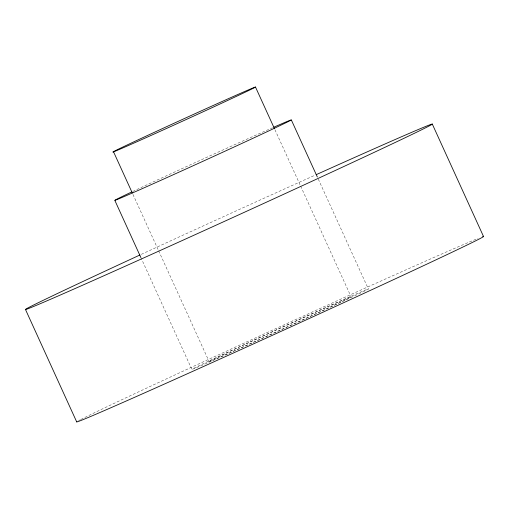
<?xml version="1.0" encoding="UTF-8"?>
<svg xmlns="http://www.w3.org/2000/svg" width="509" height="509" viewBox="0 0 509 509"><rect width="100%" height="100%" fill="white"/><g stroke="black" fill="none" stroke-linecap="round" stroke-linejoin="round"><path stroke-width="0.38" stroke-dasharray="2.54 1.91" d="M318.322 179.168L368.376 289.004A97.003 1.018 -24.5 0 1 234.789 350.816A97.003 1.018 -24.5 0 1 237.188 347.793A97.003 1.018 -24.5 0 1 368.376 289.004M274.949 129.738L300.342 185.448M300.666 186.173L351.115 296.868A78.03 0.814 -24.5 0 1 243.658 346.591A78.03 0.814 -24.5 0 1 245.586 344.154A78.03 0.814 -24.5 0 1 351.115 296.868M132.957 194.413L158.344 250.123M158.674 250.848L209.123 361.543M140.815 257.401L191.861 369.407M78.571 420.695A223.585 2.341 -24.5 0 1 80.346 419.747M80.918 419.454A223.585 2.341 -24.5 0 1 277.354 327.891A223.585 2.341 -24.5 0 1 478.123 238.39M132.773 191.467A97.003 1.018 -24.5 0 1 272.455 127.804M141.305 254.354A223.585 2.341 -24.5 0 1 314.683 175.344"/><path stroke-width="0.76" d="M432.313 124.113L483.55 236.551M291.32 119.914L317.336 176.998M255.499 87.052A78.03 0.814 -24.5 0 1 148.036 136.775A78.03 0.814 -24.5 0 1 149.964 134.338A78.03 0.814 -24.5 0 1 255.499 87.052L274.294 128.293M113.501 151.727L132.295 192.968M114.799 200.311L140.815 257.401M25.45 309.427L76.687 421.859M482.659 236.672A223.585 2.341 -24.5 0 1 284.932 329.584A223.585 2.341 -24.5 0 1 76.897 421.687M273.829 127.199A97.003 1.018 -24.5 0 1 262.714 133.752A97.003 1.018 -24.5 0 1 144.371 187.687A97.003 1.018 -24.5 0 1 131.519 192.058M316.159 174.676A223.585 2.341 -24.5 0 1 388.571 145.599A223.585 2.341 -24.5 0 1 70.369 290.614A223.585 2.341 -24.5 0 1 139.905 255.003"/></g></svg>
